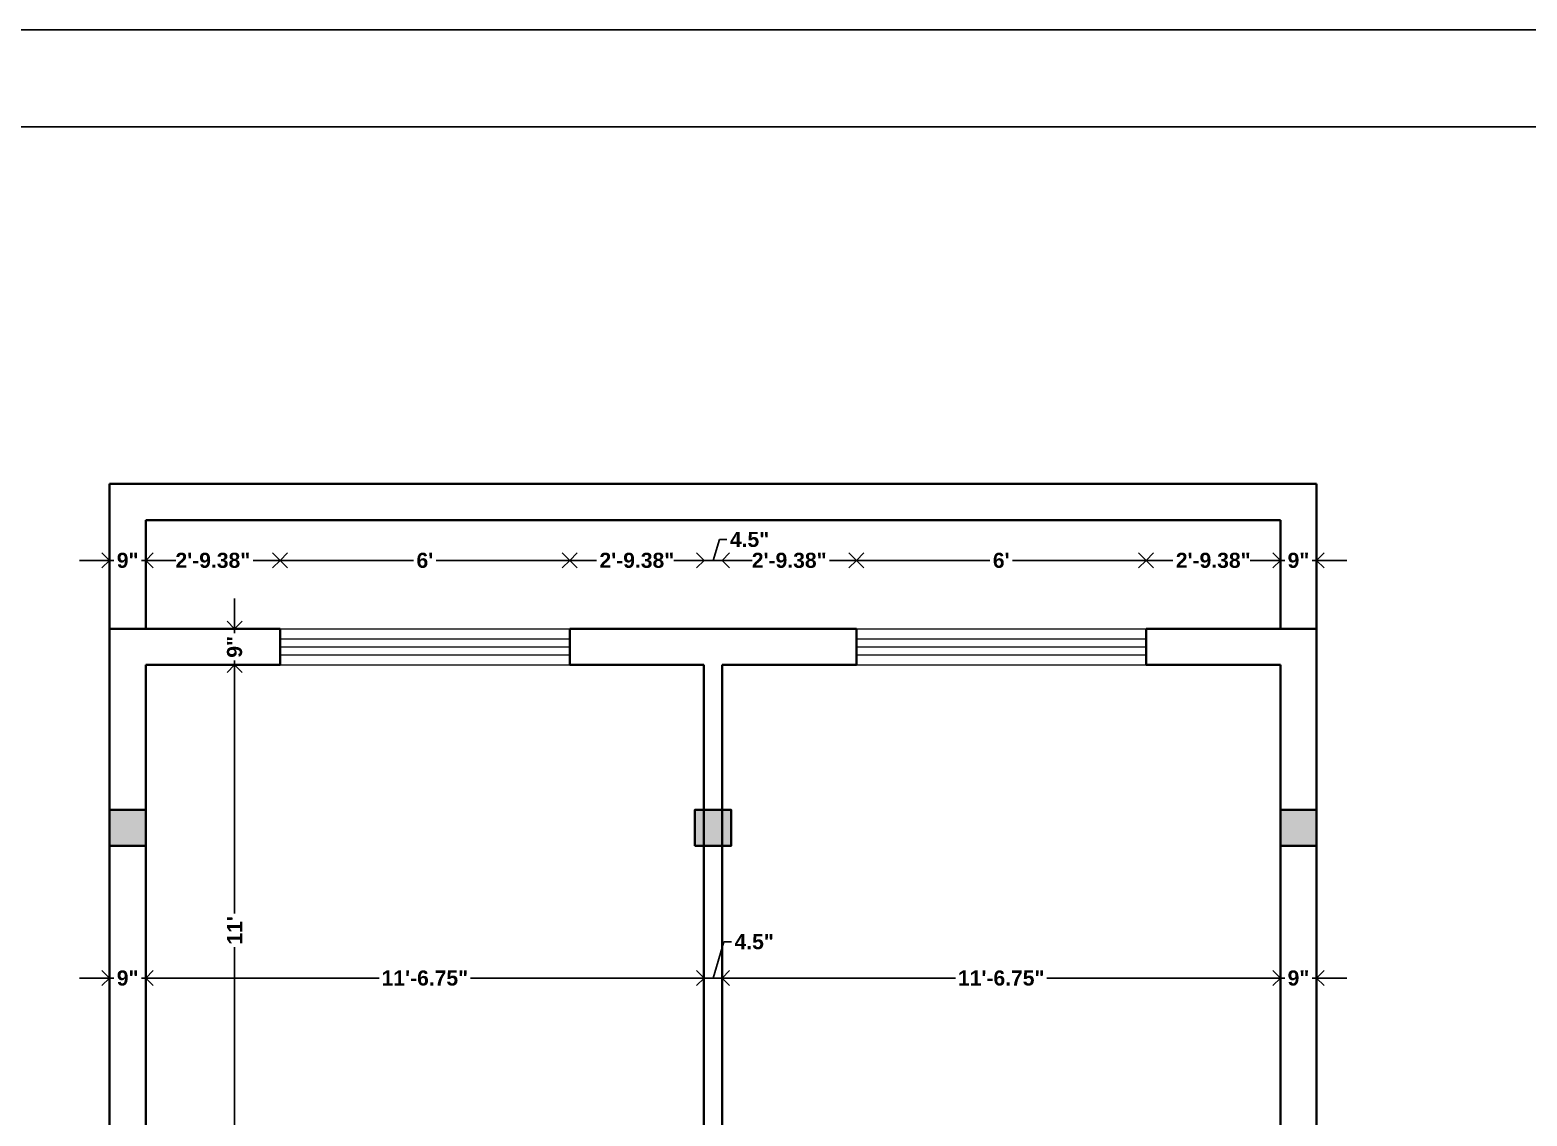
# Model space of a CAD drawing. Header units: inches. Extents: x 1457 to 6508, y 1058 to 4458.
# Drawn here: x 1913.1 to 2285.2, y 3036.1 to 3306.1 of the extents above; entities that cross this region are included whole.
import ezdxf

# ---------------------------------------------------------------- set-up
doc = ezdxf.new("R2010")
doc.units = ezdxf.units.IN
for name, color, linetype, lineweight in [('1.COLUMN', 1, 'Continuous', 40), ('frame', 10, 'Continuous', 30), ('WALL', 2, 'Continuous', 40), ('WALL DIMENSION', 6, 'Continuous', 13), ('WINDOW', 4, 'Continuous', 18)]:
    doc.layers.add(name, color=color, linetype=linetype, lineweight=lineweight)
doc.styles.get("Standard").update_dxf_attribs({"font": 'arialbd.ttf'})
doc.dimstyles.new('WALL DIMENSION', dxfattribs={"dimscale": 1.5, "dimtxt": 2.5, "dimasz": 2.5, "dimexe": 1.25, "dimexo": 0.625, "dimtad": 0, "dimlunit": 3, "dimtxsty": 'Standard', "dimblk": 'OPEN90', "dimcen": 2.5, "dimse1": 1, "dimse2": 1, "dimclrd": 1, "dimclrt": 3, "dimadec": 0, "dimazin": 0, "dimtfac": 1, "dimtmove": 0, "dimatfit": 3, "dimfxl": 0, "dimarcsym": 0})

# ---------------------------------------------------------------- blocks, each defined once
blk = doc.blocks.new('_Open90')
at = {"color": 0, "linetype": 'ByBlock', "lineweight": -2}
for p, q in [((0, 0), (-1, 0)), ((-0.5, 0.5), (0, 0)), ((0, 0), (-0.5, -0.5))]:
    blk.add_line(p, q, dxfattribs=at)
blk = doc.blocks.new('*D90')
at = {"layer": 'Defpoints', "color": 0}
for p in [(1932.86, 3175.26), (1941.86, 3175.26), (1941.86, 3174.25)]:
    blk.add_point(p, dxfattribs=at)
at = {"layer": 'WALL DIMENSION', "color": 1, "lineweight": -2}
for p, q in [((1929.11, 3174.25), (1925.36, 3174.25)), ((1932.86, 3174.25), (1933.93, 3174.25)), ((1941.86, 3174.25), (1940.78, 3174.25)), ((1945.61, 3174.25), (1949.36, 3174.25))]:
    blk.add_line(p, q, dxfattribs=at)
at = {"layer": 'WALL DIMENSION', "color": 1, "lineweight": -2, "xscale": 3.75, "yscale": 3.75, "zscale": 3.75}
blk.add_blockref('_Open90', (1932.86, 3174.25), dxfattribs=at)
at = {"layer": 'WALL DIMENSION', "color": 1, "lineweight": -2, "xscale": 3.75, "yscale": 3.75, "zscale": 3.75, "rotation": 180}
blk.add_blockref('_Open90', (1941.86, 3174.25), dxfattribs=at)
at = {"layer": 'WALL DIMENSION', "color": 3, "insert": (1937.36, 3174.25), "char_height": 3.75, "attachment_point": 5}
blk.add_mtext('9"', dxfattribs=at)
blk = doc.blocks.new('*D91')
at = {"layer": 'Defpoints', "color": 0}
for p in [(1941.86, 3175.26), (1975.23, 3174.25), (1975.23, 3157.26)]:
    blk.add_point(p, dxfattribs=at)
at = {"layer": 'WALL DIMENSION', "color": 1, "lineweight": -2}
for p, q in [((1945.61, 3174.25), (1948.51, 3174.25)), ((1971.48, 3174.25), (1968.58, 3174.25))]:
    blk.add_line(p, q, dxfattribs=at)
at = {"layer": 'WALL DIMENSION', "color": 1, "lineweight": -2, "xscale": 3.75, "yscale": 3.75, "zscale": 3.75, "rotation": 180}
blk.add_blockref('_Open90', (1941.86, 3174.25), dxfattribs=at)
at = {"layer": 'WALL DIMENSION', "color": 1, "lineweight": -2, "xscale": 3.75, "yscale": 3.75, "zscale": 3.75}
blk.add_blockref('_Open90', (1975.23, 3174.25), dxfattribs=at)
at = {"layer": 'WALL DIMENSION', "color": 3, "insert": (1958.54, 3174.25), "char_height": 3.75, "attachment_point": 5}
blk.add_mtext('2\'-9.38"', dxfattribs=at)
blk = doc.blocks.new('*D98')
at = {"layer": 'Defpoints', "color": 0}
for p in [(2047.23, 3174.25), (1975.23, 3157.26), (2047.23, 3157.26)]:
    blk.add_point(p, dxfattribs=at)
at = {"layer": 'WALL DIMENSION', "color": 1, "lineweight": -2}
for p, q in [((1978.98, 3174.25), (2008.44, 3174.25)), ((2043.48, 3174.25), (2014.02, 3174.25))]:
    blk.add_line(p, q, dxfattribs=at)
at = {"layer": 'WALL DIMENSION', "color": 1, "lineweight": -2, "xscale": 3.75, "yscale": 3.75, "zscale": 3.75, "rotation": 180}
blk.add_blockref('_Open90', (1975.23, 3174.25), dxfattribs=at)
at = {"layer": 'WALL DIMENSION', "color": 1, "lineweight": -2, "xscale": 3.75, "yscale": 3.75, "zscale": 3.75}
blk.add_blockref('_Open90', (2047.23, 3174.25), dxfattribs=at)
at = {"layer": 'WALL DIMENSION', "color": 3, "insert": (2011.23, 3174.25), "char_height": 3.75, "attachment_point": 5}
blk.add_mtext("6'", dxfattribs=at)
blk = doc.blocks.new('*D99')
at = {"layer": 'Defpoints', "color": 0}
for p in [(2080.61, 3174.25), (2047.23, 3157.26), (2080.61, 3148.26)]:
    blk.add_point(p, dxfattribs=at)
at = {"layer": 'WALL DIMENSION', "color": 1, "lineweight": -2}
for p, q in [((2050.98, 3174.25), (2053.89, 3174.25)), ((2076.86, 3174.25), (2073.95, 3174.25))]:
    blk.add_line(p, q, dxfattribs=at)
at = {"layer": 'WALL DIMENSION', "color": 1, "lineweight": -2, "xscale": 3.75, "yscale": 3.75, "zscale": 3.75, "rotation": 180}
blk.add_blockref('_Open90', (2047.23, 3174.25), dxfattribs=at)
at = {"layer": 'WALL DIMENSION', "color": 1, "lineweight": -2, "xscale": 3.75, "yscale": 3.75, "zscale": 3.75}
blk.add_blockref('_Open90', (2080.61, 3174.25), dxfattribs=at)
at = {"layer": 'WALL DIMENSION', "color": 3, "insert": (2063.92, 3174.25), "char_height": 3.75, "attachment_point": 5}
blk.add_mtext('2\'-9.38"', dxfattribs=at)
blk = doc.blocks.new('*D100')
at = {"layer": 'Defpoints', "color": 0}
for p in [(2085.11, 3174.25), (2080.61, 3148.26), (2085.11, 3148.26)]:
    blk.add_point(p, dxfattribs=at)
at = {"layer": 'WALL DIMENSION', "color": 1, "lineweight": -2}
for p, q in [((2082.86, 3174.25), (2084.42, 3179.45)), ((2084.42, 3179.45), (2086.29, 3179.45)), ((2076.86, 3174.25), (2073.11, 3174.25)), ((2080.61, 3174.25), (2085.11, 3174.25)), ((2080.61, 3174.25), (2085.11, 3174.25)), ((2088.86, 3174.25), (2092.61, 3174.25))]:
    blk.add_line(p, q, dxfattribs=at)
at = {"layer": 'WALL DIMENSION', "color": 1, "lineweight": -2, "xscale": 3.75, "yscale": 3.75, "zscale": 3.75}
blk.add_blockref('_Open90', (2080.61, 3174.25), dxfattribs=at)
at = {"layer": 'WALL DIMENSION', "color": 1, "lineweight": -2, "xscale": 3.75, "yscale": 3.75, "zscale": 3.75, "rotation": 180}
blk.add_blockref('_Open90', (2085.11, 3174.25), dxfattribs=at)
at = {"layer": 'WALL DIMENSION', "color": 3, "insert": (2091.93, 3179.45), "char_height": 3.75, "attachment_point": 5}
blk.add_mtext('4.5"', dxfattribs=at)
blk = doc.blocks.new('*D101')
at = {"layer": 'Defpoints', "color": 0}
for p in [(2118.48, 3174.25), (2118.48, 3157.26), (2085.11, 3148.26)]:
    blk.add_point(p, dxfattribs=at)
at = {"layer": 'WALL DIMENSION', "color": 1, "lineweight": -2}
for p, q in [((2088.86, 3174.25), (2091.76, 3174.25)), ((2114.73, 3174.25), (2111.83, 3174.25))]:
    blk.add_line(p, q, dxfattribs=at)
at = {"layer": 'WALL DIMENSION', "color": 1, "lineweight": -2, "xscale": 3.75, "yscale": 3.75, "zscale": 3.75, "rotation": 180}
blk.add_blockref('_Open90', (2085.11, 3174.25), dxfattribs=at)
at = {"layer": 'WALL DIMENSION', "color": 1, "lineweight": -2, "xscale": 3.75, "yscale": 3.75, "zscale": 3.75}
blk.add_blockref('_Open90', (2118.48, 3174.25), dxfattribs=at)
at = {"layer": 'WALL DIMENSION', "color": 3, "insert": (2101.79, 3174.25), "char_height": 3.75, "attachment_point": 5}
blk.add_mtext('2\'-9.38"', dxfattribs=at)
blk = doc.blocks.new('*D102')
at = {"layer": 'Defpoints', "color": 0}
for p in [(2190.48, 3174.25), (2118.48, 3157.26), (2190.48, 3157.26)]:
    blk.add_point(p, dxfattribs=at)
at = {"layer": 'WALL DIMENSION', "color": 1, "lineweight": -2}
for p, q in [((2122.23, 3174.25), (2151.69, 3174.25)), ((2186.73, 3174.25), (2157.27, 3174.25))]:
    blk.add_line(p, q, dxfattribs=at)
at = {"layer": 'WALL DIMENSION', "color": 1, "lineweight": -2, "xscale": 3.75, "yscale": 3.75, "zscale": 3.75, "rotation": 180}
blk.add_blockref('_Open90', (2118.48, 3174.25), dxfattribs=at)
at = {"layer": 'WALL DIMENSION', "color": 1, "lineweight": -2, "xscale": 3.75, "yscale": 3.75, "zscale": 3.75}
blk.add_blockref('_Open90', (2190.48, 3174.25), dxfattribs=at)
at = {"layer": 'WALL DIMENSION', "color": 3, "insert": (2154.48, 3174.25), "char_height": 3.75, "attachment_point": 5}
blk.add_mtext("6'", dxfattribs=at)
blk = doc.blocks.new('*D103')
at = {"layer": 'Defpoints', "color": 0}
for p in [(2223.86, 3174.25), (2190.48, 3157.26), (2223.86, 3157.26)]:
    blk.add_point(p, dxfattribs=at)
at = {"layer": 'WALL DIMENSION', "color": 1, "lineweight": -2}
for p, q in [((2194.23, 3174.25), (2197.14, 3174.25)), ((2220.11, 3174.25), (2217.2, 3174.25))]:
    blk.add_line(p, q, dxfattribs=at)
at = {"layer": 'WALL DIMENSION', "color": 1, "lineweight": -2, "xscale": 3.75, "yscale": 3.75, "zscale": 3.75, "rotation": 180}
blk.add_blockref('_Open90', (2190.48, 3174.25), dxfattribs=at)
at = {"layer": 'WALL DIMENSION', "color": 1, "lineweight": -2, "xscale": 3.75, "yscale": 3.75, "zscale": 3.75}
blk.add_blockref('_Open90', (2223.86, 3174.25), dxfattribs=at)
at = {"layer": 'WALL DIMENSION', "color": 3, "insert": (2207.17, 3174.25), "char_height": 3.75, "attachment_point": 5}
blk.add_mtext('2\'-9.38"', dxfattribs=at)
blk = doc.blocks.new('*D92')
at = {"layer": 'Defpoints', "color": 0}
for p in [(2232.86, 3174.25), (2223.86, 3157.26), (2232.86, 3157.26)]:
    blk.add_point(p, dxfattribs=at)
at = {"layer": 'WALL DIMENSION', "color": 1, "lineweight": -2}
for p, q in [((2220.11, 3174.25), (2216.36, 3174.25)), ((2223.86, 3174.25), (2224.93, 3174.25)), ((2232.86, 3174.25), (2231.78, 3174.25)), ((2236.61, 3174.25), (2240.36, 3174.25))]:
    blk.add_line(p, q, dxfattribs=at)
at = {"layer": 'WALL DIMENSION', "color": 1, "lineweight": -2, "xscale": 3.75, "yscale": 3.75, "zscale": 3.75}
blk.add_blockref('_Open90', (2223.86, 3174.25), dxfattribs=at)
at = {"layer": 'WALL DIMENSION', "color": 1, "lineweight": -2, "xscale": 3.75, "yscale": 3.75, "zscale": 3.75, "rotation": 180}
blk.add_blockref('_Open90', (2232.86, 3174.25), dxfattribs=at)
at = {"layer": 'WALL DIMENSION', "color": 3, "insert": (2228.36, 3174.25), "char_height": 3.75, "attachment_point": 5}
blk.add_mtext('9"', dxfattribs=at)
blk = doc.blocks.new('*D93')
at = {"layer": 'Defpoints', "color": 0}
for p in [(1941.86, 3070.4), (1932.86, 3064.58), (1941.86, 3064.58)]:
    blk.add_point(p, dxfattribs=at)
at = {"layer": 'WALL DIMENSION', "color": 1, "lineweight": -2}
for p, q in [((1929.11, 3070.4), (1925.36, 3070.4)), ((1932.86, 3070.4), (1933.93, 3070.4)), ((1941.86, 3070.4), (1940.78, 3070.4)), ((1945.61, 3070.4), (1949.36, 3070.4))]:
    blk.add_line(p, q, dxfattribs=at)
at = {"layer": 'WALL DIMENSION', "color": 1, "lineweight": -2, "xscale": 3.75, "yscale": 3.75, "zscale": 3.75}
blk.add_blockref('_Open90', (1932.86, 3070.4), dxfattribs=at)
at = {"layer": 'WALL DIMENSION', "color": 1, "lineweight": -2, "xscale": 3.75, "yscale": 3.75, "zscale": 3.75, "rotation": 180}
blk.add_blockref('_Open90', (1941.86, 3070.4), dxfattribs=at)
at = {"layer": 'WALL DIMENSION', "color": 3, "insert": (1937.36, 3070.4), "char_height": 3.75, "attachment_point": 5}
blk.add_mtext('9"', dxfattribs=at)
blk = doc.blocks.new('*D94')
at = {"layer": 'Defpoints', "color": 0}
for p in [(2080.61, 3070.4), (2080.61, 3070.4), (1941.86, 3064.58)]:
    blk.add_point(p, dxfattribs=at)
at = {"layer": 'WALL DIMENSION', "color": 1, "lineweight": -2}
for p, q in [((1945.61, 3070.4), (1999.88, 3070.4)), ((2076.86, 3070.4), (2022.58, 3070.4))]:
    blk.add_line(p, q, dxfattribs=at)
at = {"layer": 'WALL DIMENSION', "color": 1, "lineweight": -2, "xscale": 3.75, "yscale": 3.75, "zscale": 3.75, "rotation": 180}
blk.add_blockref('_Open90', (1941.86, 3070.4), dxfattribs=at)
at = {"layer": 'WALL DIMENSION', "color": 1, "lineweight": -2, "xscale": 3.75, "yscale": 3.75, "zscale": 3.75}
blk.add_blockref('_Open90', (2080.61, 3070.4), dxfattribs=at)
at = {"layer": 'WALL DIMENSION', "color": 3, "insert": (2011.23, 3070.4), "char_height": 3.75, "attachment_point": 5}
blk.add_mtext('11\'-6.75"', dxfattribs=at)
blk = doc.blocks.new('*D95')
at = {"layer": 'Defpoints', "color": 0}
for p in [(2080.61, 3070.4), (2085.11, 3070.4), (2085.11, 3070.4)]:
    blk.add_point(p, dxfattribs=at)
at = {"layer": 'WALL DIMENSION', "color": 1, "lineweight": -2}
for p, q in [((2082.86, 3070.4), (2085.56, 3079.43)), ((2085.56, 3079.43), (2087.44, 3079.43)), ((2076.86, 3070.4), (2073.11, 3070.4)), ((2080.61, 3070.4), (2085.11, 3070.4)), ((2080.61, 3070.4), (2085.11, 3070.4)), ((2088.86, 3070.4), (2092.61, 3070.4))]:
    blk.add_line(p, q, dxfattribs=at)
at = {"layer": 'WALL DIMENSION', "color": 1, "lineweight": -2, "xscale": 3.75, "yscale": 3.75, "zscale": 3.75}
blk.add_blockref('_Open90', (2080.61, 3070.4), dxfattribs=at)
at = {"layer": 'WALL DIMENSION', "color": 1, "lineweight": -2, "xscale": 3.75, "yscale": 3.75, "zscale": 3.75, "rotation": 180}
blk.add_blockref('_Open90', (2085.11, 3070.4), dxfattribs=at)
at = {"layer": 'WALL DIMENSION', "color": 3, "insert": (2093.08, 3079.43), "char_height": 3.75, "attachment_point": 5}
blk.add_mtext('4.5"', dxfattribs=at)
blk = doc.blocks.new('*D96')
at = {"layer": 'Defpoints', "color": 0}
for p in [(2223.86, 3074.2), (2085.11, 3070.4), (2223.86, 3070.4)]:
    blk.add_point(p, dxfattribs=at)
at = {"layer": 'WALL DIMENSION', "color": 1, "lineweight": -2}
for p, q in [((2088.86, 3070.4), (2143.13, 3070.4)), ((2220.11, 3070.4), (2165.83, 3070.4))]:
    blk.add_line(p, q, dxfattribs=at)
at = {"layer": 'WALL DIMENSION', "color": 1, "lineweight": -2, "xscale": 3.75, "yscale": 3.75, "zscale": 3.75, "rotation": 180}
blk.add_blockref('_Open90', (2085.11, 3070.4), dxfattribs=at)
at = {"layer": 'WALL DIMENSION', "color": 1, "lineweight": -2, "xscale": 3.75, "yscale": 3.75, "zscale": 3.75}
blk.add_blockref('_Open90', (2223.86, 3070.4), dxfattribs=at)
at = {"layer": 'WALL DIMENSION', "color": 3, "insert": (2154.48, 3070.4), "char_height": 3.75, "attachment_point": 5}
blk.add_mtext('11\'-6.75"', dxfattribs=at)
blk = doc.blocks.new('*D97')
at = {"layer": 'Defpoints', "color": 0}
for p in [(2223.86, 3074.2), (2232.86, 3070.4), (2232.86, 3070.4)]:
    blk.add_point(p, dxfattribs=at)
at = {"layer": 'WALL DIMENSION', "color": 1, "lineweight": -2}
for p, q in [((2220.11, 3070.4), (2216.36, 3070.4)), ((2223.86, 3070.4), (2224.93, 3070.4)), ((2232.86, 3070.4), (2231.78, 3070.4)), ((2236.61, 3070.4), (2240.36, 3070.4))]:
    blk.add_line(p, q, dxfattribs=at)
at = {"layer": 'WALL DIMENSION', "color": 1, "lineweight": -2, "xscale": 3.75, "yscale": 3.75, "zscale": 3.75}
blk.add_blockref('_Open90', (2223.86, 3070.4), dxfattribs=at)
at = {"layer": 'WALL DIMENSION', "color": 1, "lineweight": -2, "xscale": 3.75, "yscale": 3.75, "zscale": 3.75, "rotation": 180}
blk.add_blockref('_Open90', (2232.86, 3070.4), dxfattribs=at)
at = {"layer": 'WALL DIMENSION', "color": 3, "insert": (2228.36, 3070.4), "char_height": 3.75, "attachment_point": 5}
blk.add_mtext('9"', dxfattribs=at)
blk = doc.blocks.new('*D29')
at = {"layer": 'Defpoints', "color": 0}
for p in [(1963.95, 3157.26), (1963.95, 3148.26), (1963.95, 3148.26)]:
    blk.add_point(p, dxfattribs=at)
at = {"layer": 'WALL DIMENSION', "color": 1, "lineweight": -2}
for p, q in [((1963.95, 3161.01), (1963.95, 3164.76)), ((1963.95, 3157.26), (1963.95, 3156.19)), ((1963.95, 3148.26), (1963.95, 3149.34)), ((1963.95, 3144.51), (1963.95, 3140.76))]:
    blk.add_line(p, q, dxfattribs=at)
at = {"layer": 'WALL DIMENSION', "color": 1, "lineweight": -2, "xscale": 3.75, "yscale": 3.75, "zscale": 3.75}
for p, rotation in [((1963.95, 3157.26), 270), ((1963.95, 3148.26), 90)]:
    blk.add_blockref('_Open90', p, dxfattribs=dict(at, rotation=rotation))
at = {"layer": 'WALL DIMENSION', "color": 3, "insert": (1963.95, 3152.76), "char_height": 3.75, "attachment_point": 5, "rotation": 90}
blk.add_mtext('9"', dxfattribs=at)
blk = doc.blocks.new('*D30')
at = {"layer": 'Defpoints', "color": 0}
for p in [(1963.95, 3148.26), (1963.95, 3016.26), (1963.95, 3016.26)]:
    blk.add_point(p, dxfattribs=at)
at = {"layer": 'WALL DIMENSION', "color": 1, "lineweight": -2}
for p, q in [((1963.95, 3144.51), (1963.95, 3086.42)), ((1963.95, 3020.01), (1963.95, 3078.11))]:
    blk.add_line(p, q, dxfattribs=at)
at = {"layer": 'WALL DIMENSION', "color": 1, "lineweight": -2, "xscale": 3.75, "yscale": 3.75, "zscale": 3.75}
for p, rotation in [((1963.95, 3148.26), 90), ((1963.95, 3016.26), 270)]:
    blk.add_blockref('_Open90', p, dxfattribs=dict(at, rotation=rotation))
at = {"layer": 'WALL DIMENSION', "color": 3, "insert": (1963.95, 3082.26), "char_height": 3.75, "attachment_point": 5, "rotation": 90}
blk.add_mtext("11'", dxfattribs=at)

msp = doc.modelspace()

# ---------------------------------------------------------------- hatches: boundary and pattern name
at = {"layer": '1.COLUMN'}
h = msp.add_hatch(color=256, dxfattribs=at)
h.dxf.hatch_style = 1
h.paths.add_polyline_path([(1941.8566, 3112.2629), (1932.8566, 3112.2629), (1932.8566, 3103.2629), (1941.8566, 3103.2629)])
h = msp.add_hatch(color=256, dxfattribs=at)
h.dxf.hatch_style = 1
h.paths.add_polyline_path([(2087.3566, 3112.2629), (2078.3566, 3112.2629), (2078.3566, 3103.2629), (2087.3566, 3103.2629)])
h = msp.add_hatch(color=256, dxfattribs=at)
h.dxf.hatch_style = 1
h.paths.add_polyline_path([(2232.8566, 3112.2629), (2223.8566, 3112.2629), (2223.8566, 3103.2629), (2232.8566, 3103.2629)])

# ---------------------------------------------------------------- linework, layer by layer
msp.add_lwpolyline([(1456.9306, 3306.146), (2684.996, 3306.146), (2684.996, 2211.2062), (1456.9306, 2211.2062)], close=True)
for points in [[(1932.8566, 3103.2629), (1941.8566, 3103.2629), (1941.8566, 3112.2629), (1932.8566, 3112.2629)], [(2078.3566, 3103.2629), (2087.3566, 3103.2629), (2087.3566, 3112.2629), (2078.3566, 3112.2629)], [(2223.8566, 3103.2629), (2232.8566, 3103.2629), (2232.8566, 3112.2629), (2223.8566, 3112.2629)]]:
    msp.add_lwpolyline(points, close=True, dxfattribs=at)
at = {"layer": 'frame'}
msp.add_lwpolyline([(1481.0147, 3282.0619), (2660.9119, 3282.0619), (2660.9119, 2235.2903), (1481.0147, 2235.2903)], close=True, dxfattribs=at)
at = {"layer": 'WALL', "color": 252}
for p, q in [((2232.8566, 3193.2629), (1932.8566, 3193.2629)), ((1932.8566, 3193.2629), (1932.8566, 3157.2629)), ((2232.8566, 3157.2629), (2232.8566, 3193.2629)), ((2223.8566, 3184.2629), (1941.8566, 3184.2629)), ((1941.8566, 3184.2629), (1941.8566, 3157.2629)), ((2223.8566, 3157.2629), (2223.8566, 3184.2629))]:
    msp.add_line(p, q, dxfattribs=at)
at = {"layer": 'WALL'}
for p, q in [((1932.8566, 3157.2629), (1932.8566, 2632.2629)), ((1975.2316, 3157.2629), (1932.8566, 3157.2629)), ((1975.2316, 3148.2629), (1975.2316, 3157.2629)), ((2118.4816, 3157.2629), (2047.2316, 3157.2629)), ((2047.2316, 3148.2629), (2047.2316, 3157.2629)), ((2118.4816, 3148.2629), (2118.4816, 3157.2629)), ((2232.8566, 3157.2629), (2190.4816, 3157.2629)), ((2190.4816, 3148.2629), (2190.4816, 3157.2629)), ((2232.8566, 2632.2629), (2232.8566, 3157.2629)), ((1975.2316, 3148.2629), (1941.8566, 3148.2629)), ((1941.8566, 3148.2629), (1941.8566, 2923.2629)), ((2080.6066, 3148.2629), (2047.2316, 3148.2629)), ((2080.6066, 3148.2629), (2080.6066, 2968.2629)), ((2118.4816, 3148.2629), (2085.1066, 3148.2629)), ((2085.1066, 3148.2629), (2085.1066, 2968.2629)), ((2223.8566, 3148.2629), (2190.4816, 3148.2629)), ((2223.8566, 2923.2629), (2223.8566, 3148.2629))]:
    msp.add_line(p, q, dxfattribs=at)
at = {"layer": 'WINDOW'}
for p, q in [((1975.2316, 3157.2629), (2047.2316, 3157.2629)), ((2118.4816, 3157.2629), (2190.4816, 3157.2629)), ((1975.2316, 3154.7629), (2047.2316, 3154.7629)), ((1975.2316, 3152.7629), (2047.2316, 3152.7629)), ((2118.4816, 3154.7629), (2190.4816, 3154.7629)), ((2118.4816, 3152.7629), (2190.4816, 3152.7629)), ((1975.2316, 3150.7629), (2047.2316, 3150.7629)), ((1975.2316, 3148.2629), (2047.2316, 3148.2629)), ((2118.4816, 3150.7629), (2190.4816, 3150.7629)), ((2118.4816, 3148.2629), (2190.4816, 3148.2629))]:
    msp.add_line(p, q, dxfattribs=at)

# ---------------------------------------------------------------- dimensions: what is measured, and where the dimension line sits
at = {"layer": 'WALL DIMENSION'}
for base, p1, p2, picture, middle in [((2085.1066, 3174.2497), (2080.6066, 3148.2629), (2085.1066, 3148.2629), '*D100', (2087.2279, 3179.4456)), ((1975.2316382175, 3174.2497056452), (1941.8566382175, 3175.2628784954), (1975.2316382175, 3157.2628784954), '*D91', (1958.5441382175, 3174.2497056452)), ((2047.2316, 3174.2497), (1975.2316, 3157.2629), (2047.2316, 3157.2629), '*D98', (2011.2316, 3174.2497)), ((2080.6066382175, 3174.2497056452), (2047.2316382175, 3157.2628784954), (2080.6066382175, 3148.2628784954), '*D99', (2063.9191382175, 3174.2497056452)), ((2118.4816382175, 3174.2497056452), (2085.1066382175, 3148.2628784954), (2118.4816382175, 3157.2628784954), '*D101', (2101.7941382175, 3174.2497056452)), ((2190.4816, 3174.2497), (2118.4816, 3157.2629), (2190.4816, 3157.2629), '*D102', (2154.4816, 3174.2497)), ((2223.8566382175, 3174.2497056452), (2190.4816382175, 3157.2628784954), (2223.8566382175, 3157.2628784954), '*D103', (2207.1691382175, 3174.2497056452)), ((2232.8566, 3174.2497), (2223.8566, 3157.2629), (2232.8566, 3157.2629), '*D92', (2228.3566, 3174.2497)), ((2085.1066, 3070.4009), (2080.6066, 3070.4009), (2085.1066, 3070.4009), '*D95', (2088.3767, 3079.4261)), ((2223.8566, 3070.4009), (2085.1066, 3070.4009), (2223.8566, 3074.1998), '*D96', (2154.4816, 3070.4009)), ((2232.8566, 3070.4009), (2223.8566, 3074.1998), (2232.8566, 3070.4009), '*D97', (2228.3566, 3070.4009)), ((2080.6066, 3070.4009), (1941.8566, 3064.5781), (2080.6066, 3070.4009), '*D94', (2011.2316, 3070.4009))]:
    dim = msp.add_linear_dim(base=base, p1=p1, p2=p2, dimstyle='WALL DIMENSION', override={"dimtmove": 1}, dxfattribs=at)
    dim.commit()
    dim.dimension.update_dxf_attribs({"geometry": picture, "text_midpoint": middle})
for base, p1, p2, picture, middle in [((1941.8566, 3174.2497), (1932.8566, 3175.2629), (1941.8566, 3175.2629), '*D90', (1937.3566, 3174.2497)), ((1941.8566, 3070.4009), (1932.8566, 3064.5781), (1941.8566, 3064.5781), '*D93', (1937.3566, 3070.4009))]:
    dim = msp.add_linear_dim(base=base, p1=p1, p2=p2, dimstyle='WALL DIMENSION', dxfattribs=at)
    dim.commit()
    dim.dimension.update_dxf_attribs({"geometry": picture, "text_midpoint": middle})
dim = msp.add_linear_dim(base=(1963.9494, 3148.2629), p1=(1963.9494, 3157.2629), p2=(1963.9494, 3148.2629), angle=90, dimstyle='WALL DIMENSION', dxfattribs=at)
dim.commit()
dim.dimension.update_dxf_attribs({"geometry": '*D29', "text_midpoint": (1963.9494, 3152.7629)})
dim = msp.add_linear_dim(base=(1963.9494, 3016.2629), p1=(1963.9494, 3148.2629), p2=(1963.9494, 3016.2629), angle=90, dimstyle='WALL DIMENSION', override={"dimtmove": 1}, dxfattribs=at)
dim.commit()
dim.dimension.update_dxf_attribs({"geometry": '*D30', "text_midpoint": (1963.9494, 3082.2629)})

doc.saveas('drawing.dxf')
